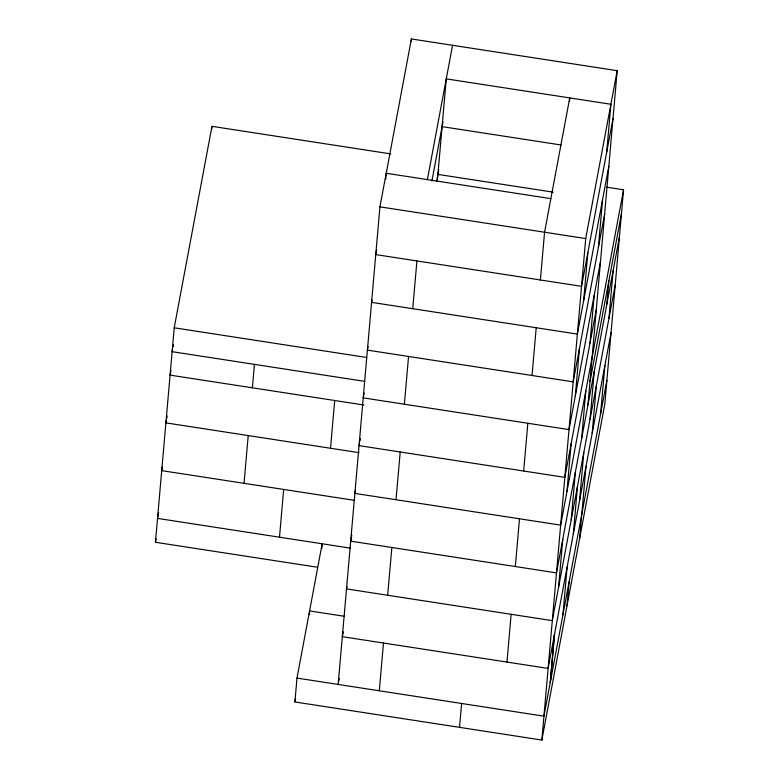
<?xml version="1.0" encoding="UTF-8"?>
<svg xmlns="http://www.w3.org/2000/svg" width="779" height="779" viewBox="0 0 779 779"><rect width="100%" height="100%" fill="white"/><g stroke="black" fill="none" stroke-linecap="round" stroke-linejoin="round"><path stroke-width="1.17" d="M317.676 567.287L155.449 542.272L174.214 327.793L211.976 126.334L390.766 153.901M211.761 128.72L211.976 126.334M244.031 483.331L248.209 435.568M252.386 387.806L254.441 364.368M279.486 537.198L283.663 489.436M606.753 187.213L623.551 189.803L604.786 404.282L541.853 740.05L294.9 701.967L296.994 678.09L322.165 543.781L321.746 548.562M309.263 614.514L309.584 610.94L344.425 616.306M330.52 448.266L334.707 400.503M338.154 684.439L379.938 206.834L411.4 38.95L617.192 70.685L587.941 405.002M385.702 179.228L386.228 173.259L550.86 198.645M411.195 41.336L411.4 38.95M379.305 690.788L383.482 643.026M387.669 595.263L391.847 547.501M396.024 499.738L400.202 451.986M404.379 404.223L408.556 356.461M412.734 308.698L416.911 260.946M437.282 181.556L446.27 78.874L610.902 104.259L606.724 152.022M459.532 727.352L461.626 703.476M506.963 662.062L511.141 614.3M515.318 566.547L519.496 518.785M523.673 471.022L527.85 423.26M532.028 375.507L536.215 327.745M540.392 279.982L544.57 232.22L569.741 97.911L569.43 101.494M541.853 740.05L585.72 238.569L617.192 70.685M550.237 682.589L554.414 634.836M558.592 587.074L562.769 539.311M566.946 491.549L571.124 443.796M575.301 396.034L579.488 348.271M583.666 300.509L587.843 252.756M550.354 681.976L554.531 634.213M571.182 519.914L575.36 472.162M562.935 614.816L567.112 567.054M567.024 605.741L569.118 581.864M573.295 534.102L577.473 486.339M581.65 438.577L585.827 390.824M590.005 343.062L594.182 295.299M598.369 247.537L602.547 199.784M579.586 500.527L583.763 452.765M579.615 538.591L581.699 514.705M590.063 419.19L594.241 371.427M581.816 514.082L586.003 466.329M592.176 433.367L596.354 385.615M606.822 304.277L608.876 280.839M600.58 413.98L604.884 365.594M608.944 318.455L613.122 270.693M172.568 349.294L172.12 351.68L364.747 381.379M172.987 347.044L173.425 344.727M170.942 370.483L170.075 375.118L363.871 405.002M166.326 420.563L165.888 422.87L359.216 452.687M166.764 418.245L167.193 415.928M162.363 467.157L161.711 470.633L354.562 500.371M158.624 512.601L157.533 518.395L350.384 548.134M155.449 542.272L156.112 538.737M376.647 249.845L375.76 254.597L581.543 286.331L613.015 118.447M294.9 701.967L295.562 698.432M372.021 299.983L371.583 302.359L577.366 334.094L608.837 166.2M368.068 346.548L367.396 350.112L573.188 381.846L604.66 213.962M364.114 393.122L363.218 397.874L569.011 429.609L600.482 261.725M359.489 443.261L359.041 445.637L564.833 477.371L596.305 309.487M359.908 441.002L360.375 438.509M355.536 489.825L354.864 493.399L560.656 525.134L623.551 189.803M351.796 535.212L350.686 541.152L556.479 572.886L619.412 237.118M346.957 586.538L346.509 588.914L552.301 620.649L615.235 284.88M427.389 179.608L452.56 45.299M343.218 631.925L342.332 636.677L548.114 668.411L611.057 332.643M431.897 181.01L442.959 122.001M338.816 680.875L339.264 678.49M436.571 181.526L438.781 169.764M589.995 381.564L621.467 213.68M606.88 380.395L543.937 716.174L296.994 678.09M441.79 126.588L561.055 144.982M437.613 174.35L553.275 192.179M379.938 206.834L585.72 238.569M174.214 327.793L366.841 357.503"/></g></svg>
